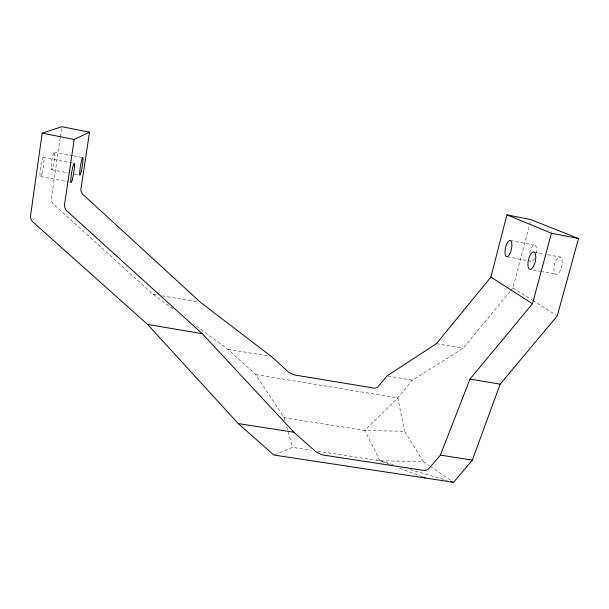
<?xml version="1.0" encoding="UTF-8"?>
<svg xmlns="http://www.w3.org/2000/svg" width="609" height="609" viewBox="0 0 609 609"><rect width="100%" height="100%" fill="white"/><g stroke="black" fill="none" stroke-linecap="round" stroke-linejoin="round"><path stroke-width="0.46" stroke-dasharray="3.04 2.28" d="M60.184 137.938L51.301 199.28A9.302 8.846 32.6 0 0 52.937 203.672L152.966 294.231L173.573 309.38M60.321 137.002L61.562 128.568M510.525 290.798L512.923 287.882L530.865 219.605M509.923 291.521L463.137 348.318L412.369 380.168L397.814 397.928L364.745 430.456L284.19 417.721L255.704 374.573L227.766 349.216L193.418 323.973M274.651 454.664L292.526 447.364L311.146 450.226M317.662 451.223L380.031 460.8L423.27 461.553L429.497 465.816M423.27 461.553L404.597 431.301L364.745 430.456L380.031 460.8L389.79 464.507M255.704 374.573L397.814 397.928L404.597 431.301M227.766 349.216L270.465 356.379M387.91 376.065L412.369 380.168M152.966 294.231L157.564 295.038M162.161 295.837L198.016 302.087M436.425 343.666L463.137 348.318M51.666 169.751L68.109 172.887M74.504 174.113L78.165 174.813M507.228 256.785L527.15 260.591M528.056 260.766L530.774 261.284M40.62 176.541L68.459 181.825M69.38 182L71.238 182.35M533.286 269.985L539.825 271.226M540.754 271.401L555.69 274.24M43.368 157.495L74.115 163.418M534.123 252.073L544.073 253.991M547.689 254.684L560.349 257.127A8.907 3.753 -77.2 0 1 559.907 271.386A8.907 3.753 -77.2 0 1 553.908 268.584A8.907 3.753 -77.2 0 1 560.349 257.127M54.262 152.083L72.6 155.638M73.514 155.813L82.687 157.594M510.487 240.54L535.022 245.298M380.031 460.8L394.571 465.048M410.017 469.562L447.265 480.448M399.557 468.222L421.74 476.657M512.923 287.882L531.923 299.872M532.715 300.374L556.466 315.363M430.274 466.342L450.508 480.181M284.19 417.721L285.195 421.314M286.717 426.703L292.526 447.364M529.617 253.245A8.305 3.251 -77.2 0 1 534.344 245.176A8.305 3.251 -77.2 0 1 536.354 252.651M534.428 258.612A8.305 3.251 -77.2 0 1 530.081 260.614M52.93 166.721A8.975 1.172 -80.9 0 0 54.544 152.22A8.975 1.172 -80.9 0 0 51.369 163.821A8.975 1.172 -80.9 0 0 52.93 166.721M42.051 173.245A9.683 1.37 -80.9 0 0 43.711 157.624A9.683 1.37 -80.9 0 0 40.171 170.215A9.683 1.37 -80.9 0 0 42.051 173.245"/><path stroke-width="0.91" d="M42.188 133.158L30.45 216.499A10.711 10.132 30.1 0 0 32.361 221.524L147.576 324.422L238.248 423.582L273.799 455.014L453.621 482.305L472.34 460.092L500.172 384.165L557.258 315.858L578.55 238.545L530.865 219.605L506.894 214.855L490.915 277.08L436.425 343.666L387.004 375.913L377.892 386.89A6.212 5.816 -29.5 0 1 374.512 388.184L294.467 374.954A23.804 22.685 -22.7 0 1 288.537 372.091L271.393 356.531L200.78 302.574L82.436 194.005A9.249 8.876 34.6 0 1 80.845 189.597L89.531 132.176L61.844 126.695L42.188 133.158L74.184 139.446L89.531 132.176M74.184 139.446L64.432 205.355A10.65 10.17 31.6 0 0 66.29 210.394L202.257 333.686L293.926 432.261L315.622 451.52A30.404 28.28 -22.8 0 0 323.135 455.022L424.404 470.513A7.902 7.186 -28.8 0 0 428.69 468.861L440.406 455.106L470.003 379.057L532.487 303.739L551.427 233.217L506.894 214.855M238.248 423.582L293.926 432.261M440.406 455.106L472.34 460.092M147.576 324.422L202.257 333.686M470.003 379.057L500.172 384.165M551.427 233.217L578.55 238.545M450.896 481.513L453.621 482.305M422.631 476.992L425.295 478.004M490.915 277.08L532.487 303.739M533.537 266.369A8.945 3.509 -77.5 0 0 534.123 252.073A8.945 3.509 -77.5 0 0 527.942 263.636A8.945 3.509 -77.5 0 0 533.537 266.369M509.824 253.801A8.336 3.045 -77.5 0 0 510.487 240.54A8.336 3.045 -77.5 0 0 504.975 251.433A8.336 3.045 -77.5 0 0 509.824 253.801M72.471 179.031A9.637 1.035 -80.7 0 0 74.367 163.532A9.637 1.035 -80.7 0 0 71.154 176.115A9.637 1.035 -80.7 0 0 72.471 179.031M81.081 172.119A8.937 0.891 -80.7 0 0 82.9 157.716A8.937 0.891 -80.7 0 0 80 169.317A8.937 0.891 -80.7 0 0 81.081 172.119"/></g></svg>
